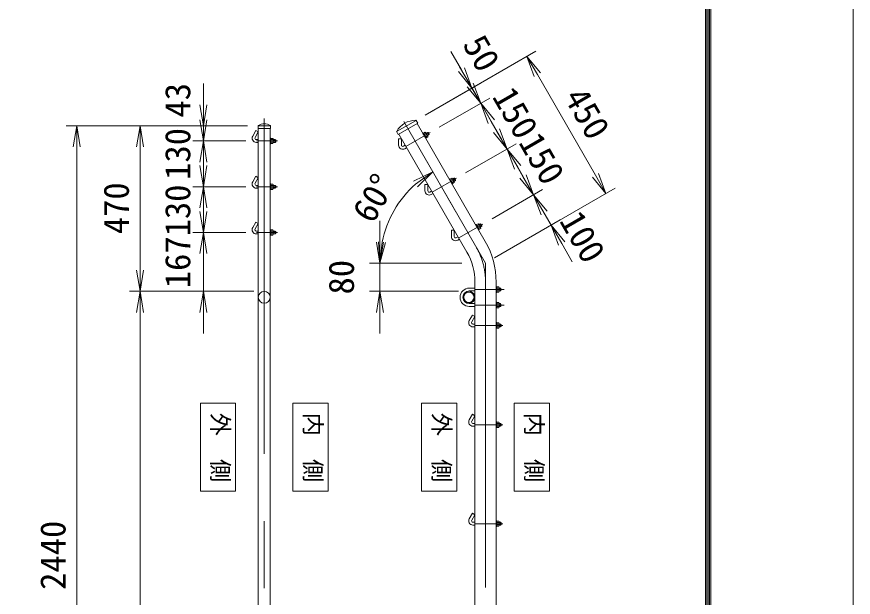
# Model space of a CAD drawing. Units: millimetres, scale not verified. Extents: x -6300 to 6300, y -4455 to 4455.
# Drawn here: x 3923 to 6300, y 82 to 1731 of the extents above; entities that cross this region are included whole.
import ezdxf
from ezdxf.enums import TextEntityAlignment as Align

# ---------------------------------------------------------------- set-up
doc = ezdxf.new("R2010")
doc.units = ezdxf.units.MM
doc.header["$LTSCALE"] = 30
doc.linetypes.add('USER1', pattern=[50.8, 31.75, -6.35, 6.35, -6.35])
for name, color, linetype, lineweight in [('0-1_D-STR1', 1, 'Continuous', 18), ('0-2_D-STR3', 3, 'Continuous', 13), ('0-3_D-BMK', 2, 'USER1', 13), ('0-6_D-STR-TXT', 7, 'Continuous', 9), ('0-7_D-STR-DIM', 7, 'Continuous', 9), ('0-8_0', 7, 'Continuous', 9), ('0-A_D-TTL', 7, 'Continuous', 9)]:
    doc.layers.add(name, color=color, linetype=linetype, lineweight=lineweight)
doc.styles.add('ＭＳ ゴシック', font='')
doc.styles.get('ＭＳ ゴシック').set_extended_font_data('MS Gothic')

# ---------------------------------------------------------------- blocks, each defined once
blk = doc.blocks.new('ﾐ_f______Open')
at = {"layer": '0-8_0'}
blk.add_line((-30, 5), (0, 0), dxfattribs=at)
blk.add_lwpolyline([(-30, -5), (0, 0), (-30, 0)], dxfattribs=at)

msp = doc.modelspace()

# ---------------------------------------------------------------- linework, layer by layer
at = {"layer": '0-1_D-STR1'}
for p, q in [((5057.45, 1436.55), (5002.43, 1404.78)), ((5062.24, 1428.92), (5006.64, 1396.82)), ((5058.21, 1435.9), (5062.24, 1428.92)), ((5254.34, 1092.49), (5060.64, 1427.99)), ((4608.77, 1421.28), (4608.77, 1412.95)), ((4608.77, 1420.95), (4643.77, 1420.95)), ((4608.77, 1412.95), (4643.77, 1412.95)), ((4609.27, -1002.05), (4609.27, 1412.95)), ((4643.27, -783.05), (4643.27, 1412.95)), ((4643.77, 1421.28), (4643.77, 1412.95)), ((5002.61, 1403.8), (5006.64, 1396.82)), ((5008.24, 1397.74), (5201.95, 1062.24))]:
    msp.add_line(p, q, dxfattribs=at)
msp.add_lwpolyline([(5224.69, 977.36), (5224.69, -1399.05), (5285.19, -1399.05), (5285.19, 977.36)], dxfattribs=at)
for centre, radius in [((4626.27, 933.95), 17), ((5207.69, 933.95), 17), ((5207.69, 933.95), 14.7)]:
    msp.add_circle(centre, radius, dxfattribs=at)
for centre, radius, start, end in [((4626.27, 1390.73), 35.72, 61.52136, 118.47864), ((5056.03, 1375.48), 61.17, 89.14927, 150.85073), ((5056.91, 1435.15), 1.5, 30, 89.14927), ((4609.77, 1421.28), 1, 122.29827, 180), ((4642.77, 1421.28), 1, 0, 57.70173), ((5003.91, 1404.55), 1.5, 150.85073, 210), ((5054.94, 977.36), 230.25, 0, 30), ((5054.94, 977.36), 169.75, 0, 30)]:
    msp.add_arc(centre, radius, start, end, dxfattribs=at)
at = {"layer": '0-2_D-STR3'}
for p, q in [((4602.34, 1407.54), (4593.34, 1391.95)), ((4609.27, 1403.54), (4600.27, 1387.95)), ((4609.27, 1403.54), (4602.34, 1407.54)), ((5078.77, 1399.78), (5083.8, 1402.68)), ((4603.74, 1381.95), (4609.27, 1381.95)), ((4643.27, 1385.95), (4644.87, 1385.95)), ((4644.87, 1385.95), (4644.87, 1369.95)), ((4644.87, 1385.45), (4644.87, 1370.45)), ((4644.87, 1385.45), (4650.67, 1385.45)), ((4644.87, 1385.45), (4644.87, 1370.45)), ((4650.67, 1381.7), (4644.87, 1381.7)), ((4651.37, 1383.87), (4651.37, 1372.31)), ((4651.37, 1381.95), (4657.54, 1381.95)), ((4651.37, 1381.25), (4658.24, 1381.25)), ((4657.54, 1381.95), (4657.54, 1373.95)), ((4658.74, 1380.75), (4657.54, 1381.95)), ((4658.74, 1380.75), (4658.74, 1375.15)), ((4658.74, 1380.75), (4658.74, 1375.15)), ((5007.95, 1384.4), (5007.95, 1366.4)), ((5015.95, 1384.4), (5007.95, 1384.4)), ((5015.95, 1384.4), (5015.95, 1366.4)), ((5077.14, 1399.42), (5078.52, 1400.22)), ((5078.52, 1400.22), (5086.52, 1386.36)), ((5078.77, 1399.78), (5086.27, 1386.79)), ((5085.67, 1399.43), (5080.65, 1396.53)), ((5089.42, 1392.94), (5084.4, 1390.04)), ((5085.19, 1401.66), (5090.98, 1391.65)), ((5086.15, 1400), (5090.19, 1402.33)), ((5086.27, 1386.79), (5091.3, 1389.69)), ((5086.5, 1399.39), (5091.15, 1402.08)), ((5089.8, 1393.68), (5094.45, 1396.36)), ((5090.15, 1393.07), (5094.19, 1395.4)), ((5090.19, 1402.33), (5094.19, 1395.4)), ((5091.83, 1401.89), (5090.19, 1402.33)), ((5091.83, 1401.89), (5094.63, 1397.04)), ((5091.83, 1401.89), (5094.63, 1397.04)), ((5094.19, 1395.4), (5094.63, 1397.04)), ((4603.74, 1373.95), (4609.27, 1373.95)), ((4650.67, 1374.2), (4644.87, 1374.2)), ((4644.87, 1370.45), (4650.67, 1370.45)), ((4651.37, 1374.65), (4658.24, 1374.65)), ((4651.37, 1373.95), (4657.54, 1373.95)), ((4657.54, 1373.95), (4658.74, 1375.15)), ((5021.95, 1362.93), (5026.74, 1365.7)), ((5025.95, 1356), (5030.74, 1358.77)), ((4602.34, 1277.54), (4593.34, 1261.95)), ((4609.27, 1273.54), (4600.27, 1257.95)), ((4609.27, 1273.54), (4602.34, 1277.54)), ((5152.14, 1269.51), (5153.52, 1270.31)), ((5153.52, 1270.31), (5161.52, 1256.45)), ((5153.77, 1269.88), (5158.8, 1272.78)), ((5153.77, 1269.88), (5161.27, 1256.89)), ((5160.67, 1269.53), (5155.65, 1266.63)), ((5164.42, 1263.04), (5159.4, 1260.14)), ((5160.19, 1271.76), (5165.98, 1261.74)), ((5161.15, 1270.1), (5165.19, 1272.43)), ((5161.5, 1269.49), (5166.15, 1272.17)), ((5164.8, 1263.78), (5169.45, 1266.46)), ((5165.15, 1263.17), (5169.19, 1265.5)), ((5165.19, 1272.43), (5169.19, 1265.5)), ((5166.83, 1271.99), (5165.19, 1272.43)), ((5166.83, 1271.99), (5169.63, 1267.14)), ((5166.83, 1271.99), (5169.63, 1267.14)), ((5169.19, 1265.5), (5169.63, 1267.14)), ((4603.74, 1251.95), (4609.27, 1251.95)), ((4603.74, 1243.95), (4609.27, 1243.95)), ((4643.27, 1255.95), (4644.87, 1255.95)), ((4644.87, 1255.95), (4644.87, 1239.95)), ((4644.87, 1255.45), (4644.87, 1240.45)), ((4644.87, 1255.45), (4650.67, 1255.45)), ((4644.87, 1255.45), (4644.87, 1240.45)), ((4650.67, 1251.7), (4644.87, 1251.7)), ((4650.67, 1244.2), (4644.87, 1244.2)), ((4644.87, 1240.45), (4650.67, 1240.45)), ((4651.37, 1253.87), (4651.37, 1242.31)), ((4651.37, 1251.95), (4657.54, 1251.95)), ((4651.37, 1251.25), (4658.24, 1251.25)), ((4651.37, 1244.65), (4658.24, 1244.65)), ((4651.37, 1243.95), (4657.54, 1243.95)), ((4657.54, 1251.95), (4657.54, 1243.95)), ((4658.74, 1250.75), (4657.54, 1251.95)), ((4657.54, 1243.95), (4658.74, 1245.15)), ((4658.74, 1250.75), (4658.74, 1245.15)), ((4658.74, 1250.75), (4658.74, 1245.15)), ((5082.95, 1254.49), (5082.95, 1236.49)), ((5090.95, 1254.49), (5082.95, 1254.49)), ((5090.95, 1254.49), (5090.95, 1236.49)), ((5161.27, 1256.89), (5166.3, 1259.79)), ((5096.95, 1233.03), (5101.74, 1235.8)), ((5100.95, 1226.1), (5105.74, 1228.87)), ((4602.34, 1147.54), (4593.34, 1131.95)), ((4609.27, 1143.54), (4600.27, 1127.95)), ((4609.27, 1143.54), (4602.34, 1147.54)), ((5228.77, 1139.97), (5233.8, 1142.87)), ((5235.19, 1141.86), (5240.98, 1131.84)), ((5236.15, 1140.19), (5240.19, 1142.53)), ((5236.5, 1139.59), (5241.15, 1142.27)), ((5240.19, 1142.53), (5244.19, 1135.6)), ((5241.83, 1142.09), (5240.19, 1142.53)), ((5241.83, 1142.09), (5244.63, 1137.24)), ((5241.83, 1142.09), (5244.63, 1137.24)), ((4603.74, 1121.95), (4609.27, 1121.95)), ((4643.27, 1125.95), (4644.87, 1125.95)), ((4644.87, 1125.95), (4644.87, 1109.95)), ((4644.87, 1125.45), (4644.87, 1110.45)), ((4644.87, 1125.45), (4650.67, 1125.45)), ((4644.87, 1125.45), (4644.87, 1110.45)), ((4650.67, 1121.7), (4644.87, 1121.7)), ((4651.37, 1123.87), (4651.37, 1112.31)), ((4651.37, 1121.95), (4657.54, 1121.95)), ((4651.37, 1121.25), (4658.24, 1121.25)), ((4657.54, 1121.95), (4657.54, 1113.95)), ((4658.74, 1120.75), (4657.54, 1121.95)), ((4658.74, 1120.75), (4658.74, 1115.15)), ((4658.74, 1120.75), (4658.74, 1115.15)), ((5157.95, 1124.59), (5157.95, 1106.59)), ((5165.95, 1124.59), (5157.95, 1124.59)), ((5165.95, 1124.59), (5165.95, 1106.59)), ((5227.14, 1139.61), (5228.52, 1140.41)), ((5228.52, 1140.41), (5236.52, 1126.55)), ((5228.77, 1139.97), (5236.27, 1126.98)), ((5235.67, 1139.63), (5230.65, 1136.73)), ((5239.42, 1133.13), (5234.4, 1130.23)), ((5236.27, 1126.98), (5241.3, 1129.88)), ((5239.8, 1133.87), (5244.45, 1136.55)), ((5240.15, 1133.27), (5244.19, 1135.6)), ((5244.19, 1135.6), (5244.63, 1137.24)), ((4603.74, 1113.95), (4609.27, 1113.95)), ((4650.67, 1114.2), (4644.87, 1114.2)), ((4644.87, 1110.45), (4650.67, 1110.45)), ((4651.37, 1114.65), (4658.24, 1114.65)), ((4651.37, 1113.95), (4657.54, 1113.95)), ((4657.54, 1113.95), (4658.74, 1115.15)), ((5171.95, 1103.13), (5176.74, 1105.89)), ((5175.95, 1096.2), (5180.74, 1098.97)), ((5208.69, 959.95), (5224.69, 959.95)), ((5208.69, 951.95), (5224.69, 951.95)), ((5285.19, 963.95), (5286.79, 963.95)), ((5286.79, 963.95), (5286.79, 947.95)), ((5286.79, 963.45), (5292.59, 963.45)), ((5286.79, 963.45), (5286.79, 948.45)), ((5292.59, 959.7), (5286.79, 959.7)), ((5292.59, 952.2), (5286.79, 952.2)), ((5293.29, 961.87), (5293.29, 950.31)), ((5293.29, 959.95), (5297.49, 959.95)), ((5293.29, 959.25), (5298.19, 959.25)), ((5293.29, 952.65), (5298.19, 952.65)), ((5293.29, 951.95), (5297.49, 951.95)), ((5297.49, 951.95), (5298.69, 953.15)), ((5298.69, 958.75), (5298.69, 953.15)), ((5286.79, 948.45), (5292.59, 948.45)), ((5208.69, 915.95), (5224.69, 915.95)), ((5208.69, 907.95), (5224.69, 907.95)), ((5285.19, 919.95), (5286.79, 919.95)), ((5286.79, 919.95), (5286.79, 903.95)), ((5292.59, 915.7), (5286.79, 915.7)), ((5292.59, 908.2), (5286.79, 908.2)), ((5286.79, 904.45), (5292.59, 904.45)), ((5293.29, 906.03), (5293.29, 917.6)), ((5293.29, 915.95), (5297.49, 915.95)), ((5293.29, 915.25), (5298.19, 915.25)), ((5293.29, 908.65), (5298.19, 908.65)), ((5293.29, 907.95), (5297.49, 907.95)), ((5298.69, 914.75), (5297.49, 915.95)), ((5297.49, 915.95), (5297.49, 907.95)), ((5297.49, 907.95), (5298.69, 909.15)), ((5298.69, 914.75), (5298.69, 909.15)), ((5217.76, 883.54), (5208.76, 867.95)), ((5224.69, 879.54), (5217.76, 883.54)), ((5224.69, 879.54), (5215.69, 863.95)), ((5219.15, 857.95), (5224.69, 857.95)), ((5285.19, 861.95), (5286.79, 861.95)), ((5286.79, 861.95), (5286.79, 845.95)), ((5286.79, 861.45), (5286.79, 846.45)), ((5286.79, 861.45), (5292.59, 861.45)), ((5292.59, 857.7), (5286.79, 857.7)), ((5293.29, 859.87), (5293.29, 848.31)), ((5293.29, 857.95), (5297.95, 857.95)), ((5293.29, 857.25), (5298.65, 857.25)), ((5297.95, 857.95), (5297.95, 849.95)), ((5299.15, 856.75), (5297.95, 857.95)), ((5299.15, 856.75), (5299.15, 851.15)), ((5299.15, 856.75), (5299.15, 851.15)), ((5219.15, 849.95), (5224.69, 849.95)), ((5292.59, 850.2), (5286.79, 850.2)), ((5286.79, 846.45), (5292.59, 846.45)), ((5293.29, 850.65), (5298.65, 850.65)), ((5293.29, 849.95), (5297.95, 849.95)), ((5297.95, 849.95), (5299.15, 851.15)), ((5217.76, 601.54), (5208.76, 585.95)), ((5224.69, 597.54), (5215.69, 581.95)), ((5224.69, 597.54), (5217.76, 601.54)), ((5219.15, 575.95), (5224.69, 575.95)), ((5285.19, 579.95), (5286.79, 579.95)), ((5286.79, 579.95), (5286.79, 563.95)), ((5286.79, 579.45), (5286.79, 564.45)), ((5286.79, 579.45), (5292.59, 579.45)), ((5292.59, 575.7), (5286.79, 575.7)), ((5293.29, 577.87), (5293.29, 566.31)), ((5293.29, 575.95), (5297.95, 575.95)), ((5293.29, 575.25), (5298.65, 575.25)), ((5297.95, 575.95), (5297.95, 567.95)), ((5299.15, 574.75), (5297.95, 575.95)), ((5299.15, 574.75), (5299.15, 569.15)), ((5299.15, 574.75), (5299.15, 569.15)), ((5219.15, 567.95), (5224.69, 567.95)), ((5292.59, 568.2), (5286.79, 568.2)), ((5286.79, 564.45), (5292.59, 564.45)), ((5293.29, 568.65), (5298.65, 568.65)), ((5293.29, 567.95), (5297.95, 567.95)), ((5297.95, 567.95), (5299.15, 569.15)), ((5217.76, 320.54), (5208.76, 304.95)), ((5224.69, 316.54), (5215.69, 300.95)), ((5224.69, 316.54), (5217.76, 320.54)), ((5219.15, 294.95), (5224.69, 294.95)), ((5219.15, 286.95), (5224.69, 286.95)), ((5285.19, 298.95), (5286.79, 298.95)), ((5286.79, 298.95), (5286.79, 282.95)), ((5286.79, 298.45), (5286.79, 283.45)), ((5286.79, 298.45), (5292.59, 298.45)), ((5292.59, 294.7), (5286.79, 294.7)), ((5292.59, 287.2), (5286.79, 287.2)), ((5293.29, 296.87), (5293.29, 285.31)), ((5293.29, 294.95), (5297.95, 294.95)), ((5293.29, 294.25), (5298.65, 294.25)), ((5293.29, 287.65), (5298.65, 287.65)), ((5293.29, 286.95), (5297.95, 286.95)), ((5297.95, 294.95), (5297.95, 286.95)), ((5299.15, 293.75), (5297.95, 294.95)), ((5297.95, 286.95), (5299.15, 288.15)), ((5299.15, 293.75), (5299.15, 288.15)), ((5299.15, 293.75), (5299.15, 288.15)), ((5286.79, 283.45), (5292.59, 283.45))]:
    msp.add_line(p, q, dxfattribs=at)
for points in [[(4643.27, 1385.95), (4643.27, 1369.95), (4644.87, 1369.95)], [(5077.14, 1399.42), (5085.14, 1385.56), (5086.52, 1386.36)], [(5152.14, 1269.51), (5160.14, 1255.65), (5161.52, 1256.45)], [(4643.27, 1255.95), (4643.27, 1239.95), (4644.87, 1239.95)], [(4643.27, 1125.95), (4643.27, 1109.95), (4644.87, 1109.95)], [(5227.14, 1139.61), (5235.14, 1125.75), (5236.52, 1126.55)], [(5285.19, 963.95), (5285.19, 947.95), (5286.79, 947.95)], [(5298.69, 958.75), (5297.49, 959.95), (5297.49, 951.95)], [(5285.19, 919.95), (5285.19, 903.95), (5286.79, 903.95)], [(5286.79, 904.45), (5286.79, 919.45), (5292.59, 919.45)], [(5285.19, 861.95), (5285.19, 845.95), (5286.79, 845.95)], [(5285.19, 579.95), (5285.19, 563.95), (5286.79, 563.95)], [(5285.19, 298.95), (5285.19, 282.95), (5286.79, 282.95)]]:
    msp.add_lwpolyline(points, dxfattribs=at)
for centre, radius, start, end in [((5082.92, 1400.01), 2.81, 348.21899, 71.78101), ((4603.74, 1385.95), 12, 150, 270), ((4603.74, 1385.95), 4, 150, 270), ((4648.57, 1383.58), 2.81, 318.21899, 41.78101), ((4640.98, 1377.95), 10.39, 338.85295, 21.14705), ((5079.15, 1391.34), 10.39, 8.85295, 51.14705), ((5088.49, 1390.24), 2.86, 349.0514, 70.9486), ((4648.51, 1372.33), 2.86, 319.0514, 40.9486), ((5019.95, 1366.4), 12, 180, 300), ((5019.95, 1366.4), 4, 180, 300), ((4603.74, 1255.95), 12, 150, 270), ((5157.92, 1270.11), 2.81, 348.21899, 71.78101), ((5154.15, 1261.44), 10.39, 8.85295, 51.14705), ((5163.49, 1260.33), 2.86, 349.0514, 70.9486), ((4603.74, 1255.95), 4, 150, 270), ((4648.57, 1253.58), 2.81, 318.21899, 41.78101), ((4640.98, 1247.95), 10.39, 338.85295, 21.14705), ((4648.51, 1242.33), 2.86, 319.0514, 40.9486), ((5094.95, 1236.49), 12, 180, 300), ((5094.95, 1236.49), 4, 180, 300), ((5232.92, 1140.2), 2.81, 348.21899, 71.78101), ((4603.74, 1125.95), 12, 150, 270), ((4603.74, 1125.95), 4, 150, 270), ((4648.57, 1123.58), 2.81, 318.21899, 41.78101), ((4640.98, 1117.95), 10.39, 338.85295, 21.14705), ((5229.15, 1131.53), 10.39, 8.85295, 51.14705), ((5238.49, 1130.43), 2.86, 349.0514, 70.9486), ((4648.51, 1112.33), 2.86, 319.0514, 40.9486), ((5169.95, 1106.59), 12, 180, 300), ((5169.95, 1106.59), 4, 180, 300), ((5208.69, 933.95), 26, 90, 270), ((5208.69, 933.95), 18, 90, 270), ((5290.49, 961.58), 2.81, 318.21899, 41.78101), ((5282.9, 955.95), 10.39, 338.85295, 21.14705), ((5290.43, 950.33), 2.86, 319.0514, 40.9486), ((5290.43, 917.58), 2.86, 319.0514, 40.9486), ((5282.9, 911.95), 10.39, 338.85295, 21.14705), ((5290.49, 906.33), 2.81, 318.21899, 41.78101), ((5219.15, 861.95), 12, 150, 270), ((5219.15, 861.95), 4, 150, 270), ((5290.49, 859.58), 2.81, 318.21899, 41.78101), ((5282.9, 853.95), 10.39, 338.85295, 21.14705), ((5290.43, 848.33), 2.86, 319.0514, 40.9486), ((5219.15, 579.95), 12, 150, 270), ((5219.15, 579.95), 4, 150, 270), ((5290.49, 577.58), 2.81, 318.21899, 41.78101), ((5282.9, 571.95), 10.39, 338.85295, 21.14705), ((5290.43, 566.33), 2.86, 319.0514, 40.9486), ((5219.15, 298.95), 12, 150, 270), ((5219.15, 298.95), 4, 150, 270), ((5290.49, 296.58), 2.81, 318.21899, 41.78101), ((5282.9, 290.95), 10.39, 338.85295, 21.14705), ((5290.43, 285.33), 2.86, 319.0514, 40.9486)]:
    msp.add_arc(centre, radius, start, end, dxfattribs=at)
at = {"layer": '0-3_D-BMK'}
for p, q in [((4626.27, 1441.45), (4626.27, -1034.05)), ((5028.74, 1362.24), (5097.47, 1401.91)), ((4603.74, 1377.95), (4663.62, 1377.95)), ((5103.74, 1232.33), (5172.47, 1272.01)), ((4603.74, 1247.95), (4663.62, 1247.95)), ((5178.74, 1102.43), (5247.47, 1142.11)), ((4603.74, 1117.95), (4663.62, 1117.95)), ((5224.69, 955.95), (5308.28, 955.95)), ((5224.69, 911.95), (5308.28, 911.95)), ((5224.69, 853.95), (5304.04, 853.95)), ((5224.69, 571.95), (5304.04, 571.95)), ((5224.69, 290.95), (5304.04, 290.95))]:
    msp.add_line(p, q, dxfattribs=at)
msp.add_lwpolyline([(5254.94, -1414.05), (5254.94, 1030.95), (5022.44, 1433.65)], dxfattribs=at)
msp.add_arc((5054.94, 977.36), 200, 0, 30, dxfattribs=at)
at = {"layer": '0-6_D-STR-TXT'}
for points in [[(4444.76, 383.54), (4544.76, 383.54), (4544.76, 633.54), (4444.76, 633.54)], [(4807.78, 383.54), (4707.78, 383.54), (4707.78, 633.54), (4807.78, 633.54)], [(5073.43, 383.54), (5173.43, 383.54), (5173.43, 633.54), (5073.43, 633.54)], [(5436.45, 383.54), (5336.45, 383.54), (5336.45, 633.54), (5436.45, 633.54)]]:
    msp.add_lwpolyline(points, close=True, dxfattribs=at)
at = {"layer": '0-7_D-STR-DIM'}
for p, q in [((5083.43, 1451.55), (5398.22, 1633.29)), ((5186.35, 1580.25), (5156.35, 1632.21)), ((5211.35, 1536.95), (5181.35, 1588.91)), ((5567.24, 1280.54), (5402.24, 1566.33)), ((4453.31, 1480.95), (4453.31, 1540.95)), ((5083.43, 1451.55), (5242.33, 1543.29)), ((5241.35, 1484.99), (5216.35, 1528.29)), ((4453.31, 1437.95), (4453.31, 1497.95)), ((5123.45, 1416.91), (5267.33, 1499.99)), ((5123.45, 1416.91), (5267.33, 1499.99)), ((5316.35, 1355.08), (5241.35, 1484.99)), ((5286.35, 1407.04), (5256.35, 1459.01)), ((5271.35, 1433.03), (5301.35, 1381.06)), ((4578.77, 1420.95), (4063.31, 1420.95)), ((4578.77, 1420.95), (4243.31, 1420.95)), ((4578.77, 1420.95), (4423.31, 1420.95)), ((4453.31, 1420.95), (4453.31, 1377.95)), ((4093.31, 1360.95), (4093.31, -959.05)), ((4273.31, 1010.95), (4273.31, 1360.95)), ((4573.74, 1377.95), (4423.31, 1377.95)), ((4573.74, 1377.95), (4423.31, 1377.95)), ((4453.31, 1377.95), (4453.31, 1247.95)), ((4453.31, 1307.95), (4453.31, 1367.95)), ((5198.45, 1287.01), (5342.33, 1370.08)), ((5198.45, 1287.01), (5342.33, 1370.08)), ((5391.35, 1225.18), (5316.35, 1355.08)), ((4453.31, 1317.95), (4453.31, 1257.95)), ((5170.54, 1177.13), (5089.94, 1316.74)), ((5361.35, 1277.14), (5331.35, 1329.1)), ((5346.35, 1303.12), (5376.35, 1251.16)), ((4573.74, 1247.95), (4423.31, 1247.95)), ((4573.74, 1247.95), (4423.31, 1247.95)), ((4453.31, 1247.95), (4453.31, 1117.95)), ((4453.31, 1177.95), (4453.31, 1237.95)), ((5273.45, 1157.11), (5417.33, 1240.18)), ((5273.45, 1157.11), (5417.33, 1240.18)), ((5280.92, 1045.95), (5623.22, 1243.58)), ((5441.35, 1138.58), (5391.35, 1225.18)), ((4453.31, 1187.95), (4453.31, 1127.95)), ((5421.35, 1173.22), (5451.35, 1121.26)), ((4954.94, 1090.95), (4954.94, 1150.95)), ((5280.92, 1045.95), (5467.33, 1153.58)), ((4573.74, 1117.95), (4423.31, 1117.95)), ((4573.74, 1117.95), (4423.31, 1117.95)), ((4453.31, 1117.95), (4453.31, 950.95)), ((5471.35, 1086.62), (5501.35, 1034.65)), ((4453.31, 1057.95), (4453.31, 997.95)), ((5187.74, 1030.95), (4924.94, 1030.95)), ((4971.26, 1030.95), (4924.94, 1030.95)), ((4954.94, 950.95), (4954.94, 1030.95)), ((4596.27, 950.95), (4243.31, 950.95)), ((4596.27, 950.95), (4243.31, 950.95)), ((4596.27, 950.95), (4423.31, 950.95)), ((5177.69, 950.95), (4924.94, 950.95)), ((4273.31, -959.05), (4273.31, 890.95)), ((4453.31, 890.95), (4453.31, 830.95)), ((4954.94, 890.95), (4954.94, 830.95))]:
    msp.add_line(p, q, dxfattribs=at)
msp.add_arc((5254.94, 1030.95), 300, 131.47834, 168.52166, dxfattribs=at)
at = {"layer": '0-A_D-TTL', "color": 2, "lineweight": 18}
msp.add_lwpolyline([(-6300, 4455), (6300, 4455), (6300, -4455), (-6300, -4455)], close=True, dxfattribs=at)
at = {"layer": '0-A_D-TTL'}
for points in [[(-5895, 4125), (5895, 4125), (5895, -4125), (-5895, -4125)], [(-5891.25, 4121.25), (5891.25, 4121.25), (5891.25, -4121.25), (-5891.25, -4121.25)], [(-5887.5, 4117.5), (5887.5, 4117.5), (5887.5, -4117.5), (-5887.5, -4117.5)], [(-5883.75, 4113.75), (5883.75, 4113.75), (5883.75, -4113.75), (-5883.75, -4113.75)], [(-5880, 4110), (5880, 4110), (5880, -4110), (-5880, -4110)]]:
    msp.add_lwpolyline(points, close=True, dxfattribs=at)

# ---------------------------------------------------------------- block references
at = {"layer": '0-7_D-STR-DIM', "xscale": 2, "yscale": 2}
for p, rotation in [((5372.24, 1618.29), 120), ((5216.35, 1528.29), 300), ((5241.35, 1484.99), 300), ((4453.31, 1420.95), 270), ((5241.35, 1484.99), 120), ((4453.31, 1377.95), 270), ((4093.31, 1420.95), 90), ((4273.31, 1420.95), 90), ((5316.35, 1355.08), 300), ((4453.31, 1377.95), 90), ((5316.35, 1355.08), 120), ((4453.31, 1247.95), 270), ((5104.94, 1290.76), 35.73917), ((5597.24, 1228.58), 300), ((5391.35, 1225.18), 300), ((4453.31, 1247.95), 90), ((5391.35, 1225.18), 120), ((4453.31, 1117.95), 270), ((5441.35, 1138.58), 120), ((4453.31, 1117.95), 90), ((4954.94, 1030.95), 270), ((4954.94, 1030.95), 264.26083), ((4273.31, 950.95), 270), ((4273.31, 950.95), 90), ((4453.31, 950.95), 90), ((4954.94, 950.95), 90)]:
    msp.add_blockref('ﾐ_f______Open', p, dxfattribs=dict(at, rotation=rotation))

# ---------------------------------------------------------------- texts
at = {"layer": '0-6_D-STR-TXT', "style": 'ＭＳ ゴシック'}
for s, p in [('外\u3000側', (4462.92, 606.01)), ('内\u3000側', (4726.07, 606.01)), ('外\u3000側', (5091.59, 606.01)), ('内\u3000側', (5354.74, 606.01))]:
    msp.add_text(s, height=48.17, rotation=270, dxfattribs=at).set_placement(p, align=Align.BOTTOM_LEFT)
at = {"layer": '0-7_D-STR-DIM', "style": 'ＭＳ ゴシック'}
for s, rotation, p in [('50', 300, (5169.31, 1641.42)), ('43', 90, (4437.69, 1444.48)), ('150', 300, (5253.53, 1493.14)), ('450', 300, (5457.13, 1491.5)), ('130', 90, (4437.69, 1267.62)), ('150', 300, (5328.53, 1363.24)), ('60°', 60, (4953.33, 1128.79)), ('470', 90, (4263.19, 1113.2)), ('130', 90, (4437.69, 1106.98)), ('100', 300, (5444.37, 1140.82)), ('167', 90, (4437.69, 959.83)), ('80', 90, (4902.82, 942.01)), ('2440', 90, (4083.19, 103.08))]:
    msp.add_text(s, height=72.14, rotation=rotation, dxfattribs=at).set_placement(p, align=Align.BOTTOM_LEFT)

doc.saveas('drawing.dxf')
